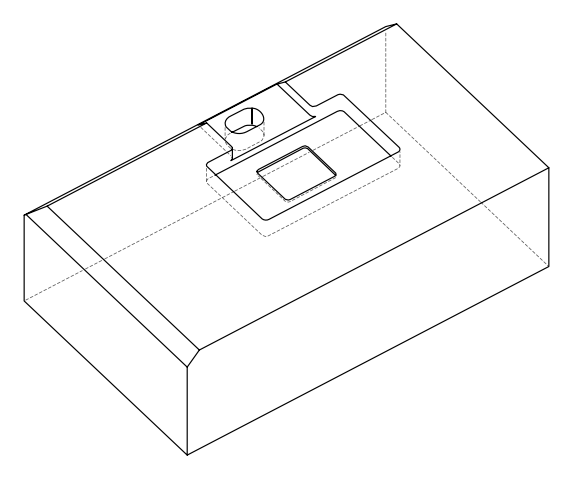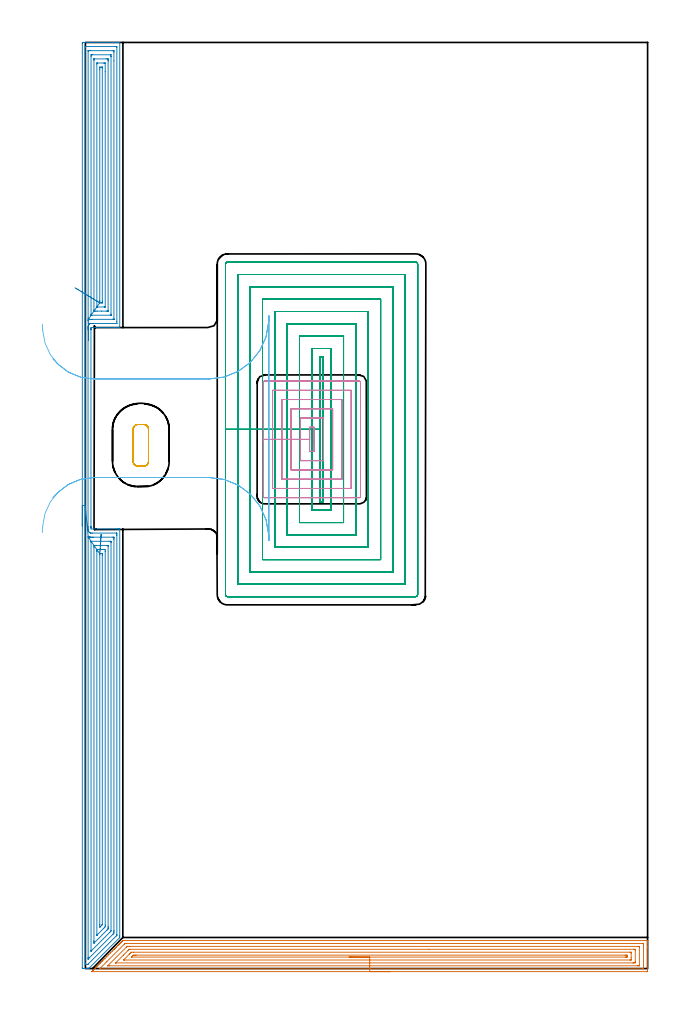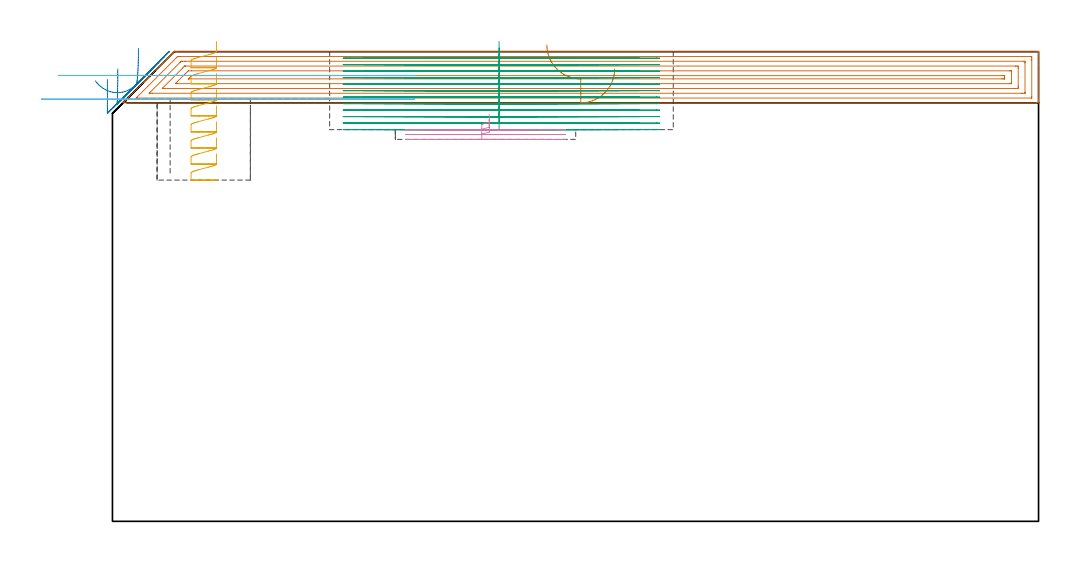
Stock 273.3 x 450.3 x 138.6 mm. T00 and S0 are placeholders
(PLAN: 6 operations, 4 tool changes, 113.9 min)
(1 AREA_MILL | FG_CHAMFER_SURFACE | UGT0205_001 | 12.84 min | 31107 mm3)
(2 AREA_MILL_1 | FG_CHAMFER_SURFACE_1 | UGT0205_001 | 21.53 min | 71788 mm3)
(3 MILL_RECTANGULAR_POCKET | POCKET_RECTANGULAR_STRAIGHT | NXT0201_009 | Follow Part, ap 2, ae 75% | 71.57 min | 397402 mm3)
(4 MILL_RECTANGULAR_POCKET_1 | POCKET_RECTANGULAR_STRAIGHT_1 | UGT0201_014 | Follow Part, ap 1.5, ae 75% | 4.59 min | 9709 mm3)
(5 MILL_RECTANGULAR_POCKET_2 | POCKET_RECTANGULAR_STRAIGHT_2 | UGT0201_136 | Follow Part, ap 5, ae 75% | 1.81 min | 36988 mm3)
(6 MILL_RECTANGULAR_SLOT | SLOT_RECTANGULAR | UGT0201_020 | Follow Part, ap 12.5, ae 75% | 1.58 min | 60239 mm3)
(TOOL UGT0205_001 | Chamfer Mill 20 x 3 x 45 deg. | D20 FL50 Z2)
(TOOL NXT0201_009 | ENDMILL 8mm [2P460-0800-NA 1630] | D8 FL26 Z6)
(TOOL UGT0201_014 | End mill 6 mm | D6 FL24 Z4)
(TOOL UGT0201_136 | Carbide End Mill 20.0 | D20 FL30 Z4)
(TOOL UGT0201_020 | End mill 50 mm | D50 FL50 Z4)
(OP 1 AREA_MILL)
G17 G21 G94 G90
T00 M6
G54
G17 G0 G90 X148.2 Y-1.5 S1061 M3
G43 Z148.6 H0
Z133.5
G94 G1 X148.162 Z132.628 F250.
X148.048 Z131.764
X147.859 Z130.912
X147.597 Z130.08
X147.263 Z129.274
X146.86 Z128.5
X146.392 Z127.764
X145.86 Z127.072
X145.271 Z126.429
X144.628 Z125.84
X143.936 Z125.308
X143.2 Z124.84
X142.426 Z124.437
X141.62 Z124.103
X140.788 Z123.841
X139.936 Z123.652
X139.072 Z123.538
X138.2 Z123.5
X3.254
X3.116 Y-1.496 Z123.503
X3.146 Y-1.46 Z123.538
X3.274 Y-1.326 Z123.672
X3.721 Y-0.877 Z124.119
X3.873 Y-0.724 Z124.271
X4.168 Y-0.432 Z124.568
X4.757 Y0.159 Z125.155
X5.084 Y0.484 Z125.484
X5.641 Y1.043 Z126.039
X6.009 Y1.409 Z126.409
X6.525 Y1.927 Z126.923
X7.115 Y2.516 Z127.515
X7.295 Y2.696 Z127.694
X7.409 Y2.81 Z127.807
X7.999 Y3.399 Z128.399
X8.189 Y3.59 Z128.587
X8.292 Y3.694 Z128.691
X8.883 Y4.283 Z129.283
X9.529 Y4.929 Z129.928
X10.422 Y5.823 Z130.822
X11.316 Y6.716 Z131.716
X12.21 Y7.61 Z132.609
X13.103 Y8.503 Z133.503
X13.889 Y9.29 Z134.288
X13.997 Y9.398 Z134.395
X14.332 Y9.732 Z134.732
X14.547 Y9.947 Z134.947
X14.773 Y10.173 Z135.172
X14.89 Y10.292 Z135.288
X15.067 Y10.468 Z135.466
X15.784 Y11.185 Z136.183
X15.949 Y11.352 Z136.346
X16.114 Y11.515 Z136.512
X16.23 Y11.632 Z136.629
X16.391 Y11.793 Z136.788
X16.55 Y11.951 Z136.949
X16.677 Y12.078 Z137.076
X16.833 Y12.235 Z137.23
X16.987 Y12.388 Z137.386
X17.124 Y12.525 Z137.523
X17.275 Y12.677 Z137.672
X17.424 Y12.825 Z137.823
X17.571 Y12.972 Z137.97
X17.717 Y13.119 Z138.114
X17.861 Y13.262 Z138.26
X18.018 Y13.419 Z138.416
X18.16 Y13.56 Z138.556
X18.194 Y13.591 Z138.584
X18.211 Y13.602 Z138.594
X18.911 Y13.6 Z138.6
X273.126
X273.291 Y13.597 Z138.588
X273.293 Y13.585 Z138.576
X273.3 Y13.225 Z138.224
Y12.924 Z137.923
Y12.235 Z137.23
Y11.007 Z136.004
Y10.468 Z135.462
Y9.854 Z134.849
Y-0.405 Z124.592
X273.295 Y-1.019 Z123.979
X273.291 Y-1.492 Z123.506
X273.161 Y-1.495 Z123.503
X272.679 Y-1.5 Z123.5
X138.2
Y-0.086 Z124.914
X7.295 Y-0.085 Z124.915
X7.244
X6.998 Y-0.079 Z124.921
X7.017 Y-0.045 Z124.955
X7.106 Y0.051 Z125.051
X7.202 Y0.151 Z125.151
X10.325 Y3.275 Z128.275
X18.911 Y11.861 Z136.861
X19.101 Y12.048 Z137.048
X19.205 Y12.146 Z137.146
X19.234 Y12.173 Z137.173
X19.279 Y12.179 Z137.179
X19.383 Y12.181 Z137.181
X19.805 Y12.185 Z137.185
X19.855 Y12.186 Z137.186
X270.943 Y12.185 Z137.185
X271.282 Y12.179 Z137.179
X271.29 Y12.069 Z137.069
X271.297 Y11.834 Z136.834
X271.299 Y11.352 Z136.352
X271.3 Y10.948 Z135.948
X271.299 Y0.346 Z125.346
X271.292 Y-0.058 Z124.942
X271.29 Y-0.08 Z124.92
X271.285 Y-0.081 Z124.919
X271.261 Y-0.084 Z124.916
X271.208 Y-0.085 Z124.915
X271.103 Y-0.086 Z124.914
X138.2
Y1.328 Z126.328
X11.763 Y1.329 Z126.329
X11.175 Y1.33 Z126.33
X10.901 Y1.333 Z126.333
X10.869 Y1.335 Z126.335
X10.851 Y1.341 Z126.341
X10.858 Y1.353 Z126.353
X10.869 Y1.369 Z126.369
X19.887 Y10.387 Z135.387
X19.969 Y10.468 Z135.468
X20.217 Y10.705 Z135.705
X20.293 Y10.765 Z135.765
X20.396 Y10.767 Z135.767
X20.698 Y10.77 Z135.77
X21.285 Y10.771 Z135.771
X21.592 Y10.772 Z135.772
X268.798 Y10.771 Z135.771
X269.105 Y10.769 Z135.769
X269.207 Y10.768 Z135.768
X269.28 Y10.765 Z135.765
X269.29 Y10.66 Z135.66
X269.296 Y10.468 Z135.468
X269.299 Y10.276 Z135.276
Y1.632 Z126.632
X269.298 Y1.441 Z126.441
X269.292 Y1.375 Z126.375
X269.287 Y1.335 Z126.335
X269.258 Y1.334 Z126.334
X269.105 Y1.331 Z126.331
X268.518 Y1.329 Z126.329
X268.211 Y1.328 Z126.328
X138.2
Y2.743 Z127.743
X15.107
X14.828 Y2.745 Z127.745
X14.741 Y2.748 Z127.748
X14.715 Y2.749 Z127.749
X14.717 Y2.757 Z127.757
X14.749 Y2.793 Z127.793
X14.83 Y2.88 Z127.88
X18.464 Y6.516 Z131.516
X20.698 Y8.75 Z133.75
X21.12 Y9.167 Z134.167
X21.281 Y9.323 Z134.323
X21.308 Y9.347 Z134.347
X21.344 Y9.351 Z134.351
X21.426 Y9.354 Z134.354
X21.592 Y9.356 Z134.356
X166.93 Y9.357 Z134.357
X266.424
X266.656 Y9.356 Z134.356
X267.176 Y9.35 Z134.35
X267.29 Y9.34 Z134.34
X267.294 Y9.137 Z134.137
X267.3 Y8.719 Z133.719
Y3.417 Z128.417
X267.294 Y2.966 Z127.966
X267.29 Y2.757 Z127.757
X267.081 Y2.749 Z127.749
X266.424 Y2.744 Z127.744
X266.194 Y2.743 Z127.743
X138.2
Y4.157 Z129.157
X19.038
X18.911 Y4.159 Z129.159
X18.784 Y4.164 Z129.164
X18.585 Y4.176 Z129.176
X18.685 Y4.283 Z129.283
X18.796 Y4.397 Z129.397
X18.911 Y4.513 Z129.513
X21.332 Y6.934 Z131.934
X21.592 Y7.194 Z132.194
X21.907 Y7.505 Z132.505
X22.227 Y7.817 Z132.817
X22.364 Y7.937 Z132.937
X23.379 Y7.943 Z132.943
X264.765
X265.019 Y7.941 Z132.941
X265.188 Y7.936 Z132.936
X265.291 Y7.932 Z132.932
X265.293 Y7.91 Z132.91
X265.296 Y7.817 Z132.817
X265.3 Y7.162 Z132.162
Y5.395 Z130.395
Y4.511 Z129.511
X265.297 Y4.283 Z129.283
X265.294 Y4.201 Z129.201
X265.291 Y4.167 Z129.167
X265.146 Y4.163 Z129.163
X264.892 Y4.158 Z129.158
X264.764 Y4.157 Z129.157
X138.2
Y5.571 Z130.571
X22.553 Y5.572 Z130.572
X22.485 Y5.573 Z130.573
X22.452 Y5.575 Z130.575
X22.441 Y5.577 Z130.577
X22.445 Y5.587 Z130.587
X22.454 Y5.604 Z130.604
X22.464 Y5.615 Z130.615
X22.485 Y5.638 Z130.638
X22.693 Y5.845 Z130.845
X22.899 Y6.05 Z131.05
X23.139 Y6.287 Z131.287
X23.379 Y6.522 Z131.522
X23.791 Y6.526 Z131.526
X24.272 Y6.528 Z131.528
X24.682 Y6.529 Z131.529
X262.366
X262.85 Y6.527 Z131.527
X263.265 Y6.523 Z131.523
X263.29 Y6.521 Z131.521
X263.296 Y6.493 Z131.493
X263.297 Y6.05 Z131.05
X263.295 Y5.61 Z130.61
X263.29 Y5.581 Z130.581
X263.272 Y5.578 Z130.578
X263.213 Y5.575 Z130.575
X263.092 Y5.572 Z130.572
X262.85 Y5.571 Z130.571
X262.441
X138.2
X137.328 Z130.609
X136.464 Z130.723
X135.612 Z130.912
X134.78 Z131.174
X133.974 Z131.508
X133.2 Z131.911
X132.464 Z132.38
X131.772 Z132.911
X131.129 Z133.5
X130.54 Z134.143
X130.008 Z134.835
X129.54 Z135.571
X129.137 Z136.345
X128.803 Z137.151
X128.541 Z137.983
X128.352 Z138.835
X128.238 Z139.7
X128.2 Z140.571
G0 Z148.6
M5
M2
(OP 2 AREA_MILL_1)
G17 G21 G94 G90
T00 M6
G54
G17 G0 G90 X-1.5 Y215.1 S1061 M3
G43 Z148.6 H0
Z130.4
G94 G1 Y215.138 Z129.528 F250.
Y215.252 Z128.663
Y215.441 Z127.812
Y215.703 Z126.98
Y216.037 Z126.174
Y216.44 Z125.4
Y216.909 Z124.664
Y217.44 Z123.972
Y218.029 Z123.329
Y218.672 Z122.74
Y219.364 Z122.208
Y220.1 Z121.74
Y220.874 Z121.337
Y221.68 Z121.003
Y222.512 Z120.741
Y223.364 Z120.552
Y224.228 Z120.438
Y225.1 Z120.4
Y449.569
X-1.498 Y449.849 Z120.401
X-1.492 Y450.19 Z120.406
X-1.148 Y450.2 Z120.75
X13.405 Z135.3
X14.824 Z136.72
X15.192 Z137.087
X15.927 Z137.827
X16.193 Z138.093
X16.631 Y450.199 Z138.522
X16.66 Y450.197 Z138.552
X16.697 Y450.191 Z138.588
X16.7 Y450.016 Z138.6
Y311.847
X16.696 Y311.61 Z138.589
X16.607 Y311.6 Z138.5
X13.805 Z135.703
X2.7 Z124.6
Y310.959
X2.701 Y310.953 Z124.599
Y310.94
Y310.726
X2.703 Y310.715 Z124.591
X2.701 Y310.711 Z124.592
X2.7 Y310.703 Z124.594
X2.702 Y310.699
X2.701 Y310.674
Y310.673
X2.702 Y310.67 Z124.591
Z124.592
Y310.669
X2.7 Y310.655 Z124.591
Y310.613 Z124.6
Y214.707
Y214.668 Z124.591
X2.703 Y214.665
X2.7 Y214.648 Z124.6
X2.701 Y214.61 Z124.592
X2.703 Y214.606 Z124.591
X2.701 Y214.595 Z124.599
Y214.38
X2.7 Y214.368
Y214.362 Z124.6
Y213.7
X15.634 Z137.53
X16.085 Z137.979
X16.531 Z138.431
X16.616 Y213.697 Z138.509
X16.697 Y213.69 Z138.589
X16.7 Y213.474 Z138.6
Y15.834
X16.696 Y15.093 Z138.59
X16.54 Y14.94 Z138.44
X1.774 Y0.174 Z123.674
X1.601 Y0.01 Z123.495
X1.427 Y0. Z123.326
X0.744 Z122.644
X0.008 Z121.904
X-1.253 Z120.645
X-1.491 Y0.002 Z120.405
X-1.5 Y0.492 Z120.4
Y225.1
X-0.086 Z121.814
Y447.874
X-0.084 Y447.968 Z121.816
X-0.079 Y448.156 Z121.821
X-0.077 Y448.192 Z121.823
X-0.069 Y448.194 Z121.831
X-0.044 Y448.197 Z121.856
X0.008 Y448.199 Z121.908
X14.773 Z136.673
X15.192 Y448.192 Z137.092
X15.25 Y448.19 Z137.15
X15.279 Y448.18 Z137.179
X15.286 Y447.78 Z137.186
Y314.436
X15.284 Y313.635 Z137.184
X15.282 Y313.614 Z137.182
X15.28 Y313.61 Z137.18
X15.262 Y313.605 Z137.162
X15.226 Y313.601 Z137.126
X3.616 Y313.6 Z125.516
X2.725 Y313.598 Z124.625
X2.688 Y313.594 Z124.588
X2.481 Y313.566 Z124.381
X2.302 Y313.509 Z124.202
X2.058 Y313.371 Z123.958
X1.964 Y313.296 Z123.864
X1.795 Y313.124 Z123.695
X1.635 Y312.901 Z123.535
X1.547 Y312.741 Z123.447
X1.435 Y312.473 Z123.335
X1.374 Y312.268 Z123.274
X1.334 Y312.078 Z123.234
X1.304 Y311.847 Z123.204
X1.293 Y311.455 Z123.193
X1.287 Y310.953 Z123.187
X1.285 Y310.568 Z123.185
X1.286 Y214.878 Z123.186
X1.288 Y214.368 Z123.188
X1.292 Y213.978 Z123.192
X1.302 Y213.474 Z123.202
X1.326 Y213.267 Z123.226
X1.384 Y212.99 Z123.284
X1.462 Y212.754 Z123.362
X1.537 Y212.58 Z123.437
X1.627 Y212.413 Z123.527
X1.795 Y212.176 Z123.695
X1.939 Y212.026 Z123.839
X2.16 Y211.862 Z124.06
X2.427 Y211.748 Z124.327
X2.671 Y211.702 Z124.571
X2.688 Y211.701 Z124.588
X3.566 Y211.7 Z125.466
X15.178 Y211.699 Z137.078
X15.192 Y211.698 Z137.092
X15.279 Y211.686 Z137.179
X15.281 Y211.596 Z137.181
X15.285 Y210.791 Z137.185
X15.286 Y210.697 Z137.186
X15.285 Y16.54 Z137.185
X15.284 Y16.352 Z137.184
X15.281 Y16.227 Z137.181
X15.277 Y16.139 Z137.177
X15.264 Y16.123 Z137.164
X15.192 Y16.044 Z137.092
X15.088 Y15.938 Z136.988
X14.985 Y15.834 Z136.885
X1.571 Y2.42 Z123.471
X1.234 Y2.087 Z123.134
X1.186 Y2.042 Z123.086
X1.156 Y2.018 Z123.056
X1.111 Y2.01 Z123.011
X0.901 Y2.006 Z122.801
X0.426 Y2.002 Z122.326
X0.008 Y2.008 Z121.908
X-0.05 Y2.01 Z121.85
X-0.079 Y2.02 Z121.821
X-0.086 Y2.42 Z121.814
Y225.1
X1.335 Y210.117 Z123.235
X1.757 Y209.935 Z123.657
X1.846 Y209.897 Z123.746
X2.059 Y209.817 Z123.959
X2.256 Y209.762 Z124.156
X2.506 Y209.724 Z124.406
X2.688 Y209.71 Z124.588
X2.881 Y209.703 Z124.781
X3.581 Y209.7 Z125.481
X3.777 Z125.677
X13.405 Y209.699 Z135.305
X13.604 Y209.698 Z135.504
X13.783 Y209.692 Z135.683
X13.865 Y209.687 Z135.765
X13.866 Y209.644 Z135.766
X13.87 Y209.432 Z135.77
X13.871 Y209.003 Z135.771
X13.872 Y208.536 Z135.772
X13.871 Y18.517 Z135.771
X13.869 Y18.053 Z135.769
X13.865 Y17.623 Z135.765
X13.858 Y17.17 Z135.758
X13.43 Y16.729 Z135.33
X13.418 Y16.717 Z135.318
X1.804 Y5.103 Z123.704
X1.349 Y4.654 Z123.249
X1.339 Y4.648 Z123.239
X1.334 Z123.234
X1.332 Y4.652 Z123.232
X1.33 Y4.674 Z123.23
X1.329 Y5.103 Z123.229
X1.328 Y5.57 Z123.228
X1.329 Y209.003 Z123.229
X1.33 Y209.468 Z123.23
X1.335 Y210.117 Z123.235
X2.749 Y207.678 Z124.649
X2.805 Y207.69 Z124.705
X2.934 Y207.695 Z124.834
X3.096 Y207.699 Z124.996
X12.027 Y207.7 Z133.927
X12.335 Y207.698 Z134.235
X12.387 Y207.696 Z134.287
X12.442 Y207.69 Z134.342
X12.451 Y207.685 Z134.351
X12.453 Y207.669 Z134.353
X12.455 Y207.625 Z134.355
X12.457 Y207.269 Z134.357
Y207.214
Y18.573
X12.448 Y18.209 Z134.348
X12.382 Y18.139 Z134.282
X12.192 Y17.944 Z134.092
X11.874 Y17.623 Z133.774
X11.747 Y17.495 Z133.647
X2.809 Y8.558 Z124.709
X2.766 Y8.52 Z124.666
X2.753 Y8.51 Z124.653
X2.75 Y8.509 Z124.65
X2.747 Y8.541 Z124.647
X2.743 Y8.624 Z124.643
Y207.214
X2.749 Y207.678 Z124.649
X4.167 Y205.691 Z126.067
X4.205 Y205.695 Z126.105
X4.474 Y205.698 Z126.374
X5.093 Y205.7 Z126.993
X10.452 Z132.352
X10.726 Y205.697 Z132.626
X11. Y205.692 Z132.9
X11.032 Y205.69 Z132.932
X11.036 Y205.67 Z132.936
X11.04 Y205.616 Z132.94
X11.042 Y205.531 Z132.942
X11.043 Y205.425 Z132.943
Y205.108
Y20.306
X11.042 Y19.989 Z132.942
X11.038 Y19.412 Z132.938
X11.036 Y19.258 Z132.936
X10.964 Y19.174 Z132.864
X10.726 Y18.928 Z132.626
X10.522 Y18.721 Z132.422
X10.319 Y18.517 Z132.219
X4.474 Y12.672 Z126.374
X4.265 Y12.466 Z126.165
X4.224 Y12.428 Z126.124
X4.174 Y12.383 Z126.074
X4.164 Y12.443 Z126.064
X4.16 Y12.497 Z126.06
X4.158 Y12.573 Z126.058
X4.157 Y13.151 Z126.057
Y13.469
Y204.849
X4.158 Y205.425 Z126.058
X4.16 Y205.584 Z126.06
X4.164 Y205.662 Z126.064
X4.167 Y205.691 Z126.067
X5.578 Y203.637 Z127.478
X6.201 Y203.696 Z128.101
X6.26 Y203.698 Z128.16
X7.09 Y203.7 Z128.99
X7.983 Z129.883
X8.879 Y203.698 Z130.779
X8.94 Y203.694 Z130.84
X9.622 Y203.637 Z131.522
X9.627 Y202.948 Z131.527
X9.628 Y202.743 Z131.528
Y21.2
X9.625 Y20.514 Z131.525
X9.622 Y20.306 Z131.522
X9.293 Y19.952 Z131.193
X8.94 Y19.589 Z130.84
X8.852 Y19.5 Z130.752
X5.68 Y16.328 Z127.58
X5.631 Y16.281 Z127.531
X5.587 Y16.243 Z127.487
X5.579 Y16.238 Z127.479
X5.577 Y16.242 Z127.477
X5.575 Y16.281 Z127.475
X5.572 Y16.524 Z127.472
Y202.743
X5.575 Y203.428 Z127.475
X5.578 Y203.637 Z127.478
X6.997 Y201.691 Z128.897
X7.014 Y201.694 Z128.914
X7.06 Y201.697 Z128.96
X7.153 Y201.699 Z129.053
X7.302 Y201.7 Z129.202
X8.047 Y201.698 Z129.947
X8.199 Y201.695 Z130.099
X8.21 Y201.686 Z130.11
X8.212 Y201.683 Z130.112
X8.214 Y200.954 Z130.114
X8.215 Y200.786 Z130.115
X8.214 Y21.563 Z130.114
X8.213 Y21.382 Z130.113
X8.21 Y21.337 Z130.11
X8.208 Y21.319 Z130.108
X8.192 Y21.3 Z130.092
X8.103 Y21.2 Z130.003
X7.208 Y20.306 Z129.108
X7.179 Y20.28 Z129.079
X7.153 Y20.26 Z129.053
X6.992 Y20.153 Z128.892
X6.989 Y20.306 Z128.889
X6.987 Y20.473 Z128.887
X6.985 Y21.2 Z128.885
Y21.368
X6.986 Y201.122 Z128.886
X6.987 Y201.291 Z128.887
X6.992 Y201.627 Z128.892
X6.997 Y201.691 Z128.897
X7.058 Y202.556 Z128.996
X7.119 Y203.408 Z129.171
X7.178 Y204.242 Z129.42
X7.235 Y205.052 Z129.74
X7.291 Y205.83 Z130.13
X7.343 Y206.572 Z130.586
X7.393 Y207.271 Z131.106
X7.439 Y207.922 Z131.685
X7.482 Y208.521 Z132.318
X7.52 Y209.062 Z133.001
X7.554 Y209.541 Z133.729
X7.584 Y209.956 Z134.496
X7.608 Y210.302 Z135.296
X7.628 Y210.578 Z136.124
X7.642 Y210.78 Z136.972
X7.651 Y210.908 Z137.835
X7.655 Y210.96 Z138.706
X7.653 Y210.937 Z139.578
G0 Z148.6
X1.579 Y305.414
Z133.482
G1 Y305.431 Z132.61
X1.576 Y305.523 Z131.742
X1.572 Y305.69 Z130.886
X1.566 Y305.932 Z130.048
X1.558 Y306.245 Z129.234
X1.549 Y306.628 Z128.45
X1.537 Y307.078 Z127.703
X1.524 Y307.592 Z126.998
X1.51 Y308.165 Z126.34
X1.494 Y308.793 Z125.735
X1.477 Y309.471 Z125.186
X1.459 Y310.195 Z124.699
X1.44 Y310.958 Z124.277
X1.42 Y311.755 Z123.924
X1.4 Y312.58 Z123.64
X1.378 Y313.426 Z123.43
X1.357 Y314.288 Z123.295
X1.335 Y315.158 Z123.235
X1.332 Y315.269 Z123.232
X1.33 Y315.424 Z123.23
X1.329 Y315.89 Z123.229
X1.328 Y316.318 Z123.228
X1.329 Y445.991 Z123.229
X1.33 Y446.108 Z123.23
X1.333 Y446.166 Z123.233
X1.335 Y446.186 Z123.235
X1.379 Y446.19 Z123.279
X1.588 Y446.198 Z123.488
X1.795 Y446.199 Z123.695
X2.479 Y446.2 Z124.379
X13.405 Y446.199 Z135.305
X13.614 Y446.198 Z135.514
X13.752 Y446.194 Z135.652
X13.858 Y446.19 Z135.758
X13.865 Y446.146 Z135.765
X13.867 Y445.991 Z135.767
X13.871 Y445.526 Z135.771
X13.872 Y441.277 Z135.772
X13.871 Y315.852 Z135.771
X13.869 Y315.696 Z135.769
X13.867 Y315.64 Z135.767
X13.865 Y315.615 Z135.765
X13.852 Y315.61 Z135.752
X13.764 Y315.606 Z135.664
X13.405 Y315.601 Z135.305
X13.23 Y315.6 Z135.13
X3.406 Y315.599 Z125.306
X2.688 Y315.59 Z124.588
X2.53 Y315.582 Z124.43
X2.393 Y315.562 Z124.293
X2.22 Y315.531 Z124.12
X1.874 Y315.424 Z123.774
X1.335 Y315.158 Z123.235
X2.75 Y317.612 Z124.65
X2.748 Y317.693 Z124.648
X2.743 Y318.052 Z124.643
Y443.309
X2.749 Y444.141 Z124.649
X2.753 Y444.19 Z124.653
X2.802 Y444.194 Z124.702
X2.913 Y444.197 Z124.813
X3.136 Y444.199 Z125.036
X3.581 Y444.2 Z125.481
X12.066 Y444.199 Z133.966
X12.287 Y444.197 Z134.187
X12.398 Y444.194 Z134.298
X12.447 Y444.19 Z134.347
X12.45 Y444.153 Z134.35
X12.457 Y443.364 Z134.357
Y443.309
Y318.107
X12.455 Y317.687 Z134.355
X12.453 Y317.636 Z134.353
X12.451 Y317.617 Z134.351
X12.428 Y317.61 Z134.328
X12.294 Y317.604 Z134.194
X12.125 Y317.6 Z134.025
X3.194 Z125.094
X2.865 Y317.603 Z124.765
X2.806 Y317.606 Z124.706
X2.75 Y317.612 Z124.65
X4.165 Y319.61 Z126.065
X4.162 Y319.618 Z126.062
X4.159 Y319.649 Z126.059
X4.157 Y319.705 Z126.057
Y319.79
Y441.52
X4.158 Y441.836 Z126.058
X4.163 Y442.154 Z126.063
X4.164 Y442.189 Z126.064
X4.178 Y442.192 Z126.078
X4.219 Y442.196 Z126.119
X4.304 Y442.199 Z126.204
X10.047 Y442.2 Z131.947
X10.726 Y442.198 Z132.626
X10.944 Y442.196 Z132.844
X11.023 Y442.19 Z132.923
X11.036 Y442.166 Z132.936
X11.039 Y442.101 Z132.939
X11.042 Y441.52 Z132.942
X11.043 Y441.203 Z132.943
X11.042 Y319.737 Z132.942
X11.041 Y319.658 Z132.941
X11.037 Y319.62 Z132.937
X11.035 Y319.61 Z132.935
X11.016 Y319.605 Z132.916
X10.726 Y319.602 Z132.626
X10.128 Y319.6 Z132.028
X7.895 Z129.795
X5.662 Z127.562
X4.769 Z126.669
X4.474 Y319.602 Z126.374
X4.179 Y319.608 Z126.079
X4.165 Y319.61 Z126.065
X5.579 Y321.61 Z127.479
X5.576 Y321.616 Z127.476
X5.573 Y321.638 Z127.473
X5.572 Y321.684 Z127.472
Y439.731
X5.575 Y440.076 Z127.475
X5.578 Y440.161 Z127.478
X5.585 Y440.19 Z127.485
X5.637 Y440.193 Z127.537
X5.794 Y440.199 Z127.694
X8.94 Y440.2 Z130.84
X9.366 Y440.199 Z131.266
X9.576 Y440.192 Z131.476
X9.622 Y440.189 Z131.522
X9.625 Y440.111 Z131.525
X9.628 Y439.937 Z131.528
X9.629 Y435.967 Z131.529
Y321.889
X9.627 Y321.684 Z131.527
X9.625 Y321.642 Z131.525
X9.623 Y321.625 Z131.523
X9.61 Y321.61 Z131.51
X9.276 Y321.603 Z131.176
X9.108 Y321.6 Z131.008
X6.008 Y321.601 Z127.908
X5.672 Y321.606 Z127.572
X5.579 Y321.61 Z127.479
X6.992 Y323.624 Z128.892
X6.99 Y323.637 Z128.89
X6.986 Y324.367 Z128.886
X6.985 Y324.535 Z128.885
Y437.217
X6.987 Y437.943 Z128.887
X6.989 Y438.108 Z128.889
X6.992 Y438.165 Z128.892
X6.998 Y438.19 Z128.898
X7.025 Y438.192 Z128.925
X7.153 Y438.196 Z129.053
X7.79 Y438.199 Z129.69
X8.047 Y438.198 Z129.947
X8.132 Y438.195 Z130.032
X8.199 Y438.19 Z130.099
X8.208 Y438.183 Z130.108
X8.211 Y438.159 Z130.111
X8.213 Y438.111 Z130.113
X8.214 Y437.943 Z130.114
X8.215 Y437.774 Z130.115
X8.214 Y324.199 Z130.114
X8.213 Y324.03 Z130.113
X8.209 Y323.694 Z130.109
X8.207 Y323.609 Z130.107
X8.189 Y323.606 Z130.089
X8.142 Y323.603 Z130.042
X8.047 Y323.601 Z129.947
X7.919 Y323.6 Z129.819
X7.153 Y323.604 Z129.053
X7.018 Y323.608 Z128.918
X6.992 Y323.624 Z128.892
X6.404 Y323.981 Z128.354
X5.779 Y324.361 Z127.879
X5.121 Y324.761 Z127.469
X4.435 Y325.178 Z127.128
X3.726 Y325.609 Z126.858
X2.999 Y326.05 Z126.662
X2.261 Y326.499 Z126.54
X1.517 Y326.951 Z126.494
X0.772 Y327.404 Z126.524
X0.032 Y327.854 Z126.63
X-0.698 Y328.297 Z126.812
X-1.411 Y328.73 Z127.066
X-2.102 Y329.151 Z127.393
X-2.766 Y329.554 Z127.789
X-3.399 Y329.939 Z128.251
X-3.994 Y330.301 Z128.776
X-4.548 Y330.637 Z129.359
X-5.057 Y330.946 Z129.997
G0 Z148.6
M5
M2
(OP 3 MILL_RECTANGULAR_POCKET)
G17 G21 G94 G90
T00 M6
G54
G17 G0 G90 X114.1 Y280.449 S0 M3
G43 Z148.6 H1
Z141.6
G94 G1 Y262.1 Z136.683 F250.
Y226.8 F500.
X115.5
Y297.4
X114.1
Y262.1
X110.1
Y222.8
X119.5
Y301.4
X110.1
Y262.1
X104.1
Y216.8
X125.5
Y307.4
X104.1
Y262.1
X98.1
Y210.8
X131.5
Y313.4
X98.1
Y262.1
X92.1
Y204.8
X137.5
Y319.4
X92.1
Y262.1
X86.1
Y198.8
X143.5
Y325.4
X86.1
Y262.1
X80.1
Y192.8
X149.5
Y331.4
X80.1
Y262.1
X74.1
Y186.8
X155.5
Y337.4
X74.1
Y262.1
X68.1
Y181.7
G3 X69. Y180.8 R0.9
G1 X160.6
G3 X161.5 Y181.7 R0.9
G1 Y342.5
G3 X160.6 Y343.4 R0.9
G1 X69.
G3 X68.1 Y342.5 R0.9
G1 Y262.1
Y261.1
G0 X114.1 Y280.449 Z139.683
G1 Y262.1 Z134.767 F250.
Y226.8 F500.
X115.5
Y297.4
X114.1
Y262.1
X110.1
Y222.8
X119.5
Y301.4
X110.1
Y262.1
X104.1
Y216.8
X125.5
Y307.4
X104.1
Y262.1
X98.1
Y210.8
X131.5
Y313.4
X98.1
Y262.1
X92.1
Y204.8
X137.5
Y319.4
X92.1
Y262.1
X86.1
Y198.8
X143.5
Y325.4
X86.1
Y262.1
X80.1
Y192.8
X149.5
Y331.4
X80.1
Y262.1
X74.1
Y186.8
X155.5
Y337.4
X74.1
Y262.1
X68.1
Y181.7
G3 X69. Y180.8 R0.9
G1 X160.6
G3 X161.5 Y181.7 R0.9
G1 Y342.5
G3 X160.6 Y343.4 R0.9
G1 X69.
G3 X68.1 Y342.5 R0.9
G1 Y262.1
Y261.1
G0 X114.1 Y280.449 Z137.767
G1 Y262.1 Z132.85 F250.
Y226.8 F500.
X115.5
Y297.4
X114.1
Y262.1
X110.1
Y222.8
X119.5
Y301.4
X110.1
Y262.1
X104.1
Y216.8
X125.5
Y307.4
X104.1
Y262.1
X98.1
Y210.8
X131.5
Y313.4
X98.1
Y262.1
X92.1
Y204.8
X137.5
Y319.4
X92.1
Y262.1
X86.1
Y198.8
X143.5
Y325.4
X86.1
Y262.1
X80.1
Y192.8
X149.5
Y331.4
X80.1
Y262.1
X74.1
Y186.8
X155.5
Y337.4
X74.1
Y262.1
X68.1
Y181.7
G3 X69. Y180.8 R0.9
G1 X160.6
G3 X161.5 Y181.7 R0.9
G1 Y342.5
G3 X160.6 Y343.4 R0.9
G1 X69.
G3 X68.1 Y342.5 R0.9
G1 Y262.1
Y261.1
G0 X114.1 Y280.449 Z135.85
G1 Y262.1 Z130.933 F250.
Y226.8 F500.
X115.5
Y297.4
X114.1
Y262.1
X110.1
Y222.8
X119.5
Y301.4
X110.1
Y262.1
X104.1
Y216.8
X125.5
Y307.4
X104.1
Y262.1
X98.1
Y210.8
X131.5
Y313.4
X98.1
Y262.1
X92.1
Y204.8
X137.5
Y319.4
X92.1
Y262.1
X86.1
Y198.8
X143.5
Y325.4
X86.1
Y262.1
X80.1
Y192.8
X149.5
Y331.4
X80.1
Y262.1
X74.1
Y186.8
X155.5
Y337.4
X74.1
Y262.1
X68.1
Y181.7
G3 X69. Y180.8 R0.9
G1 X160.6
G3 X161.5 Y181.7 R0.9
G1 Y342.5
G3 X160.6 Y343.4 R0.9
G1 X69.
G3 X68.1 Y342.5 R0.9
G1 Y262.1
Y261.1
G0 X114.1 Y280.449 Z133.933
G1 Y262.1 Z129.017 F250.
Y226.8 F500.
X115.5
Y297.4
X114.1
Y262.1
X110.1
Y222.8
X119.5
Y301.4
X110.1
Y262.1
X104.1
Y216.8
X125.5
Y307.4
X104.1
Y262.1
X98.1
Y210.8
X131.5
Y313.4
X98.1
Y262.1
X92.1
Y204.8
X137.5
Y319.4
X92.1
Y262.1
X86.1
Y198.8
X143.5
Y325.4
X86.1
Y262.1
X80.1
Y192.8
X149.5
Y331.4
X80.1
Y262.1
X74.1
Y186.8
X155.5
Y337.4
X74.1
Y262.1
X68.1
Y181.7
G3 X69. Y180.8 R0.9
G1 X160.6
G3 X161.5 Y181.7 R0.9
G1 Y342.5
G3 X160.6 Y343.4 R0.9
G1 X69.
G3 X68.1 Y342.5 R0.9
G1 Y262.1
Y261.1
G0 X114.1 Y280.449 Z132.017
G1 Y262.1 Z127.1 F250.
Y226.8 F500.
X115.5
Y297.4
X114.1
Y262.1
X110.1
Y222.8
X119.5
Y301.4
X110.1
Y262.1
X104.1
Y216.8
X125.5
Y307.4
X104.1
Y262.1
X98.1
Y210.8
X131.5
Y313.4
X98.1
Y262.1
X92.1
Y204.8
X137.5
Y319.4
X92.1
Y262.1
X86.1
Y198.8
X143.5
Y325.4
X86.1
Y262.1
X80.1
Y192.8
X149.5
Y331.4
X80.1
Y262.1
X74.1
Y186.8
X155.5
Y337.4
X74.1
Y262.1
X68.1
Y181.7
G3 X69. Y180.8 R0.9
G1 X160.6
G3 X161.5 Y181.7 R0.9
G1 Y342.5
G3 X160.6 Y343.4 R0.9
G1 X69.
G3 X68.1 Y342.5 R0.9
G1 Y262.1
Y261.1
G0 X114.1 Y280.449 Z130.1
G1 Y262.1 Z125.183 F250.
Y226.8 F500.
X115.5
Y297.4
X114.1
Y262.1
X110.1
Y222.8
X119.5
Y301.4
X110.1
Y262.1
X104.1
Y216.8
X125.5
Y307.4
X104.1
Y262.1
X98.1
Y210.8
X131.5
Y313.4
X98.1
Y262.1
X92.1
Y204.8
X137.5
Y319.4
X92.1
Y262.1
X86.1
Y198.8
X143.5
Y325.4
X86.1
Y262.1
X80.1
Y192.8
X149.5
Y331.4
X80.1
Y262.1
X74.1
Y186.8
X155.5
Y337.4
X74.1
Y262.1
X68.1
Y181.7
G3 X69. Y180.8 R0.9
G1 X160.6
G3 X161.5 Y181.7 R0.9
G1 Y342.5
G3 X160.6 Y343.4 R0.9
G1 X69.
G3 X68.1 Y342.5 R0.9
G1 Y262.1
Y261.1
G0 X114.1 Y280.449 Z128.183
G1 Y262.1 Z123.267 F250.
Y226.8 F500.
X115.5
Y297.4
X114.1
Y262.1
X110.1
Y222.8
X119.5
Y301.4
X110.1
Y262.1
X104.1
Y216.8
X125.5
Y307.4
X104.1
Y262.1
X98.1
Y210.8
X131.5
Y313.4
X98.1
Y262.1
X92.1
Y204.8
X137.5
Y319.4
X92.1
Y262.1
X86.1
Y198.8
X143.5
Y325.4
X86.1
Y262.1
X80.1
Y192.8
X149.5
Y331.4
X80.1
Y262.1
X74.1
Y186.8
X155.5
Y337.4
X74.1
Y262.1
X68.1
Y181.7
G3 X69. Y180.8 R0.9
G1 X160.6
G3 X161.5 Y181.7 R0.9
G1 Y342.5
G3 X160.6 Y343.4 R0.9
G1 X69.
G3 X68.1 Y342.5 R0.9
G1 Y262.1
Y261.1
G0 X114.1 Y280.449 Z126.267
G1 Y262.1 Z121.35 F250.
Y226.8 F500.
X115.5
Y297.4
X114.1
Y262.1
X110.1
Y222.8
X119.5
Y301.4
X110.1
Y262.1
X104.1
Y216.8
X125.5
Y307.4
X104.1
Y262.1
X98.1
Y210.8
X131.5
Y313.4
X98.1
Y262.1
X92.1
Y204.8
X137.5
Y319.4
X92.1
Y262.1
X86.1
Y198.8
X143.5
Y325.4
X86.1
Y262.1
X80.1
Y192.8
X149.5
Y331.4
X80.1
Y262.1
X74.1
Y186.8
X155.5
Y337.4
X74.1
Y262.1
X68.1
Y181.7
G3 X69. Y180.8 R0.9
G1 X160.6
G3 X161.5 Y181.7 R0.9
G1 Y342.5
G3 X160.6 Y343.4 R0.9
G1 X69.
G3 X68.1 Y342.5 R0.9
G1 Y262.1
Y261.1
G0 X114.1 Y280.449 Z124.35
G1 Y262.1 Z119.433 F250.
Y226.8 F500.
X115.5
Y297.4
X114.1
Y262.1
X110.1
Y222.8
X119.5
Y301.4
X110.1
Y262.1
X104.1
Y216.8
X125.5
Y307.4
X104.1
Y262.1
X98.1
Y210.8
X131.5
Y313.4
X98.1
Y262.1
X92.1
Y204.8
X137.5
Y319.4
X92.1
Y262.1
X86.1
Y198.8
X143.5
Y325.4
X86.1
Y262.1
X80.1
Y192.8
X149.5
Y331.4
X80.1
Y262.1
X74.1
Y186.8
X155.5
Y337.4
X74.1
Y262.1
X68.1
Y181.7
G3 X69. Y180.8 R0.9
G1 X160.6
G3 X161.5 Y181.7 R0.9
G1 Y342.5
G3 X160.6 Y343.4 R0.9
G1 X69.
G3 X68.1 Y342.5 R0.9
G1 Y262.1
Y261.1
G0 X114.1 Y280.449 Z122.433
G1 Y262.1 Z117.517 F250.
Y226.8 F500.
X115.5
Y297.4
X114.1
Y262.1
X110.1
Y222.8
X119.5
Y301.4
X110.1
Y262.1
X104.1
Y216.8
X125.5
Y307.4
X104.1
Y262.1
X98.1
Y210.8
X131.5
Y313.4
X98.1
Y262.1
X92.1
Y204.8
X137.5
Y319.4
X92.1
Y262.1
X86.1
Y198.8
X143.5
Y325.4
X86.1
Y262.1
X80.1
Y192.8
X149.5
Y331.4
X80.1
Y262.1
X74.1
Y186.8
X155.5
Y337.4
X74.1
Y262.1
X68.1
Y181.7
G3 X69. Y180.8 R0.9
G1 X160.6
G3 X161.5 Y181.7 R0.9
G1 Y342.5
G3 X160.6 Y343.4 R0.9
G1 X69.
G3 X68.1 Y342.5 R0.9
G1 Y262.1
Y261.1
G0 X114.1 Y280.449 Z120.517
G1 Y262.1 Z115.6 F250.
Y226.8 F500.
X115.5
Y297.4
X114.1
Y262.1
X110.1
Y222.8
X119.5
Y301.4
X110.1
Y262.1
X104.1
Y216.8
X125.5
Y307.4
X104.1
Y262.1
X98.1
Y210.8
X131.5
Y313.4
X98.1
Y262.1
X92.1
Y204.8
X137.5
Y319.4
X92.1
Y262.1
X86.1
Y198.8
X143.5
Y325.4
X86.1
Y262.1
X80.1
Y192.8
X149.5
Y331.4
X80.1
Y262.1
X74.1
Y186.8
X155.5
Y337.4
X74.1
Y262.1
X68.1
Y181.7
G3 X69. Y180.8 R0.9
G1 X160.6
G3 X161.5 Y181.7 R0.9
G1 Y342.5
G3 X160.6 Y343.4 R0.9
G1 X69.
G3 X68.1 Y342.5 R0.9
G1 Y262.1
Y261.1
G0 Z148.6
M5
M2
(OP 4 MILL_RECTANGULAR_POCKET_1)
G17 G21 G94 G90
T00 M6
G54
G17 G0 G90 X111.2 Y254.584 S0 M3
G43 Z148.6 H0
Z120.017
G94 G1 Y263.1 Z117.735 F250.
X109. Z117.145
Y257.25 Z115.578
Y251.4 F500.
X111.2
Y263.1
X109.
Y257.25
X104.5
Y246.9
X115.7
Y267.6
X104.5
Y257.25
X100.
Y242.4
X120.2
Y272.1
X100.
Y257.25
X95.5
Y237.9
X124.7
Y276.6
X95.5
Y257.25
X91.
Y233.4
X129.2
Y281.1
X91.
Y257.25
X86.5
Y229.5
G3 X87.1 Y228.9 R0.6
G1 X133.1
G3 X133.7 Y229.5 R0.6
G1 Y285.
G3 X133.1 Y285.6 R0.6
G1 X87.1
G3 X86.5 Y285. R0.6
G1 Y257.25
Y256.25
G0 X111.2 Y254.584 Z118.578
G1 Y263.1 Z116.296 F250.
X109. Z115.706
Y257.25 Z114.139
Y251.4 F500.
X111.2
Y263.1
X109.
Y257.25
X104.5
Y246.9
X115.7
Y267.6
X104.5
Y257.25
X100.
Y242.4
X120.2
Y272.1
X100.
Y257.25
X95.5
Y237.9
X124.7
Y276.6
X95.5
Y257.25
X91.
Y233.4
X129.2
Y281.1
X91.
Y257.25
X86.5
Y229.5
G3 X87.1 Y228.9 R0.6
G1 X133.1
G3 X133.7 Y229.5 R0.6
G1 Y285.
G3 X133.1 Y285.6 R0.6
G1 X87.1
G3 X86.5 Y285. R0.6
G1 Y257.25
Y256.25
G0 X111.2 Y254.584 Z117.139
G1 Y263.1 Z114.857 F250.
X109. Z114.268
Y257.25 Z112.7
Y251.4 F500.
X111.2
Y263.1
X109.
Y257.25
X104.5
Y246.9
X115.7
Y267.6
X104.5
Y257.25
X100.
Y242.4
X120.2
Y272.1
X100.
Y257.25
X95.5
Y237.9
X124.7
Y276.6
X95.5
Y257.25
X91.
Y233.4
X129.2
Y281.1
X91.
Y257.25
X86.5
Y229.5
G3 X87.1 Y228.9 R0.6
G1 X133.1
G3 X133.7 Y229.5 R0.6
G1 Y285.
G3 X133.1 Y285.6 R0.6
G1 X87.1
G3 X86.5 Y285. R0.6
G1 Y257.25
Y256.25
G0 Z148.6
M5
M2
(OP 5 MILL_RECTANGULAR_POCKET_2)
G17 G21 G94 G90
T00 M6
G54
G17 G0 G90 X30.7 Y251.219 S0 M3
G43 Z148.6 H0
Z141.6
G94 G1 Y262.1 Z138.684 F250.
Y262.255 Z138.643
X30.633 Y262.683 Z138.527
X30.491 Y263.092 Z138.411
X30.278 Y263.468 Z138.295
X30.001 Y263.801 Z138.179
X29.668 Y264.078 Z138.063
X29.292 Y264.291 Z137.947
X28.883 Y264.433 Z137.831
X28.455 Y264.5 Z137.715
X25.445 Z136.908
X25.017 Y264.433 Z136.792
X24.608 Y264.291 Z136.676
X24.232 Y264.078 Z136.56
X23.899 Y263.801 Z136.444
X23.622 Y263.468 Z136.329
X23.409 Y263.092 Z136.213
X23.267 Y262.683 Z136.097
X23.2 Y262.255 Z135.981
Y254.35 Z133.862
Y246.6 F500.
G3 X25.6 Y244.2 R2.4
G1 X28.3
G3 X30.7 Y246.6 R2.4
G1 Y262.1
G3 X28.3 Y264.5 R2.4
G1 X25.6
G3 X23.2 Y262.1 R2.4
G1 Y254.35
Y253.35
G0 X30.7 Y251.219 Z136.862
G1 Y262.1 Z133.947 F250.
Y262.255 Z133.905
X30.633 Y262.683 Z133.789
X30.491 Y263.092 Z133.673
X30.278 Y263.468 Z133.557
X30.001 Y263.801 Z133.441
X29.668 Y264.078 Z133.325
X29.292 Y264.291 Z133.209
X28.883 Y264.433 Z133.093
X28.455 Y264.5 Z132.977
X25.445 Z132.171
X25.017 Y264.433 Z132.055
X24.608 Y264.291 Z131.939
X24.232 Y264.078 Z131.823
X23.899 Y263.801 Z131.707
X23.622 Y263.468 Z131.591
X23.409 Y263.092 Z131.475
X23.267 Y262.683 Z131.359
X23.2 Y262.255 Z131.243
Y254.35 Z129.125
Y246.6 F500.
G3 X25.6 Y244.2 R2.4
G1 X28.3
G3 X30.7 Y246.6 R2.4
G1 Y262.1
G3 X28.3 Y264.5 R2.4
G1 X25.6
G3 X23.2 Y262.1 R2.4
G1 Y254.35
Y253.35
G0 X30.7 Y251.219 Z132.125
G1 Y262.1 Z129.209 F250.
Y262.255 Z129.168
X30.633 Y262.683 Z129.052
X30.491 Y263.092 Z128.936
X30.278 Y263.468 Z128.82
X30.001 Y263.801 Z128.704
X29.668 Y264.078 Z128.588
X29.292 Y264.291 Z128.472
X28.883 Y264.433 Z128.356
X28.455 Y264.5 Z128.24
X25.445 Z127.433
X25.017 Y264.433 Z127.317
X24.608 Y264.291 Z127.201
X24.232 Y264.078 Z127.085
X23.899 Y263.801 Z126.97
X23.622 Y263.468 Z126.854
X23.409 Y263.092 Z126.738
X23.267 Y262.683 Z126.622
X23.2 Y262.255 Z126.506
Y254.35 Z124.387
Y246.6 F500.
G3 X25.6 Y244.2 R2.4
G1 X28.3
G3 X30.7 Y246.6 R2.4
G1 Y262.1
G3 X28.3 Y264.5 R2.4
G1 X25.6
G3 X23.2 Y262.1 R2.4
G1 Y254.35
Y253.35
G0 X30.7 Y251.219 Z127.387
G1 Y262.1 Z124.472 F250.
Y262.255 Z124.43
X30.633 Y262.683 Z124.314
X30.491 Y263.092 Z124.198
X30.278 Y263.468 Z124.082
X30.001 Y263.801 Z123.966
X29.668 Y264.078 Z123.85
X29.292 Y264.291 Z123.734
X28.883 Y264.433 Z123.618
X28.455 Y264.5 Z123.502
X25.445 Z122.696
X25.017 Y264.433 Z122.58
X24.608 Y264.291 Z122.464
X24.232 Y264.078 Z122.348
X23.899 Y263.801 Z122.232
X23.622 Y263.468 Z122.116
X23.409 Y263.092 Z122.
X23.267 Y262.683 Z121.884
X23.2 Y262.255 Z121.768
Y254.35 Z119.65
Y246.6 F500.
G3 X25.6 Y244.2 R2.4
G1 X28.3
G3 X30.7 Y246.6 R2.4
G1 Y262.1
G3 X28.3 Y264.5 R2.4
G1 X25.6
G3 X23.2 Y262.1 R2.4
G1 Y254.35
Y253.35
G0 X30.7 Y251.219 Z122.65
G1 Y262.1 Z119.734 F250.
Y262.255 Z119.693
X30.633 Y262.683 Z119.577
X30.491 Y263.092 Z119.461
X30.278 Y263.468 Z119.345
X30.001 Y263.801 Z119.229
X29.668 Y264.078 Z119.113
X29.292 Y264.291 Z118.997
X28.883 Y264.433 Z118.881
X28.455 Y264.5 Z118.765
X25.445 Z117.958
X25.017 Y264.433 Z117.842
X24.608 Y264.291 Z117.727
X24.232 Y264.078 Z117.611
X23.899 Y263.801 Z117.495
X23.622 Y263.468 Z117.379
X23.409 Y263.092 Z117.263
X23.267 Y262.683 Z117.147
X23.2 Y262.255 Z117.031
Y254.35 Z114.912
Y246.6 F500.
G3 X25.6 Y244.2 R2.4
G1 X28.3
G3 X30.7 Y246.6 R2.4
G1 Y262.1
G3 X28.3 Y264.5 R2.4
G1 X25.6
G3 X23.2 Y262.1 R2.4
G1 Y254.35
Y253.35
G0 X30.7 Y251.219 Z117.912
G1 Y262.1 Z114.997 F250.
Y262.255 Z114.955
X30.633 Y262.683 Z114.839
X30.491 Y263.092 Z114.723
X30.278 Y263.468 Z114.607
X30.001 Y263.801 Z114.491
X29.668 Y264.078 Z114.375
X29.292 Y264.291 Z114.259
X28.883 Y264.433 Z114.143
X28.455 Y264.5 Z114.028
X25.445 Z113.221
X25.017 Y264.433 Z113.105
X24.608 Y264.291 Z112.989
X24.232 Y264.078 Z112.873
X23.899 Y263.801 Z112.757
X23.622 Y263.468 Z112.641
X23.409 Y263.092 Z112.525
X23.267 Y262.683 Z112.409
X23.2 Y262.255 Z112.293
Y254.35 Z110.175
Y246.6 F500.
G3 X25.6 Y244.2 R2.4
G1 X28.3
G3 X30.7 Y246.6 R2.4
G1 Y262.1
G3 X28.3 Y264.5 R2.4
G1 X25.6
G3 X23.2 Y262.1 R2.4
G1 Y254.35
Y253.35
G0 X30.7 Y251.219 Z113.175
G1 Y262.1 Z110.259 F250.
Y262.255 Z110.218
X30.633 Y262.683 Z110.102
X30.491 Y263.092 Z109.986
X30.278 Y263.468 Z109.87
X30.001 Y263.801 Z109.754
X29.668 Y264.078 Z109.638
X29.292 Y264.291 Z109.522
X28.883 Y264.433 Z109.406
X28.455 Y264.5 Z109.29
X25.445 Z108.483
X25.017 Y264.433 Z108.368
X24.608 Y264.291 Z108.252
X24.232 Y264.078 Z108.136
X23.899 Y263.801 Z108.02
X23.622 Y263.468 Z107.904
X23.409 Y263.092 Z107.788
X23.267 Y262.683 Z107.672
X23.2 Y262.255 Z107.556
Y254.35 Z105.437
Y246.6 F500.
G3 X25.6 Y244.2 R2.4
G1 X28.3
G3 X30.7 Y246.6 R2.4
G1 Y262.1
G3 X28.3 Y264.5 R2.4
G1 X25.6
G3 X23.2 Y262.1 R2.4
G1 Y254.35
Y253.35
G0 X30.7 Y251.219 Z108.437
G1 Y262.1 Z105.522 F250.
Y262.255 Z105.48
X30.633 Y262.683 Z105.364
X30.491 Y263.092 Z105.248
X30.278 Y263.468 Z105.132
X30.001 Y263.801 Z105.016
X29.668 Y264.078 Z104.9
X29.292 Y264.291 Z104.785
X28.883 Y264.433 Z104.669
X28.455 Y264.5 Z104.553
X25.445 Z103.746
X25.017 Y264.433 Z103.63
X24.608 Y264.291 Z103.514
X24.232 Y264.078 Z103.398
X23.899 Y263.801 Z103.282
X23.622 Y263.468 Z103.166
X23.409 Y263.092 Z103.05
X23.267 Y262.683 Z102.934
X23.2 Y262.255 Z102.818
Y254.35 Z100.7
Y246.6 F500.
G3 X25.6 Y244.2 R2.4
G1 X28.3
G3 X30.7 Y246.6 R2.4
G1 Y262.1
G3 X28.3 Y264.5 R2.4
G1 X25.6
G3 X23.2 Y262.1 R2.4
G1 Y254.35
Y253.35
G0 Z148.6
M5
M2
(OP 6 MILL_RECTANGULAR_SLOT)
G17 G21 G94 G90
T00 M6
G54
G17 G0 G90 X-15.856 Y228.924 S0 M3
G43 Z148.6 H0
Z131.6
G94 G1 X-13.77 Y231.081 F250.
G2 X4.2 Y238.7 R25. F500.
G1 X60.1
G2 X89.07 Y211.019 R29.
G1 X89.206 Y208.022 F250.
Y317.278 F500.
X89.07 Y314.281 F250.
G2 X60.1 Y286.6 R29. F500.
G1 X4.2
G2 X-13.77 Y294.219 R25.
G1 X-15.856 Y296.376 F250.
G0 Z148.6
X-20.918 Y211.949
Z124.6
G1 X-20.769 Y214.945
G2 X4.2 Y238.7 R25. F500.
G1 X60.1
G2 X89.07 Y211.019 R29.
G1 X89.206 Y208.022 F250.
Y317.278 F500.
X89.07 Y314.281 F250.
G2 X60.1 Y286.6 R29. F500.
G1 X4.2
G2 X-20.764 Y310.266 R25.
G1 X-20.924 Y313.262 F250.
G0 Z148.6
M5
M2
